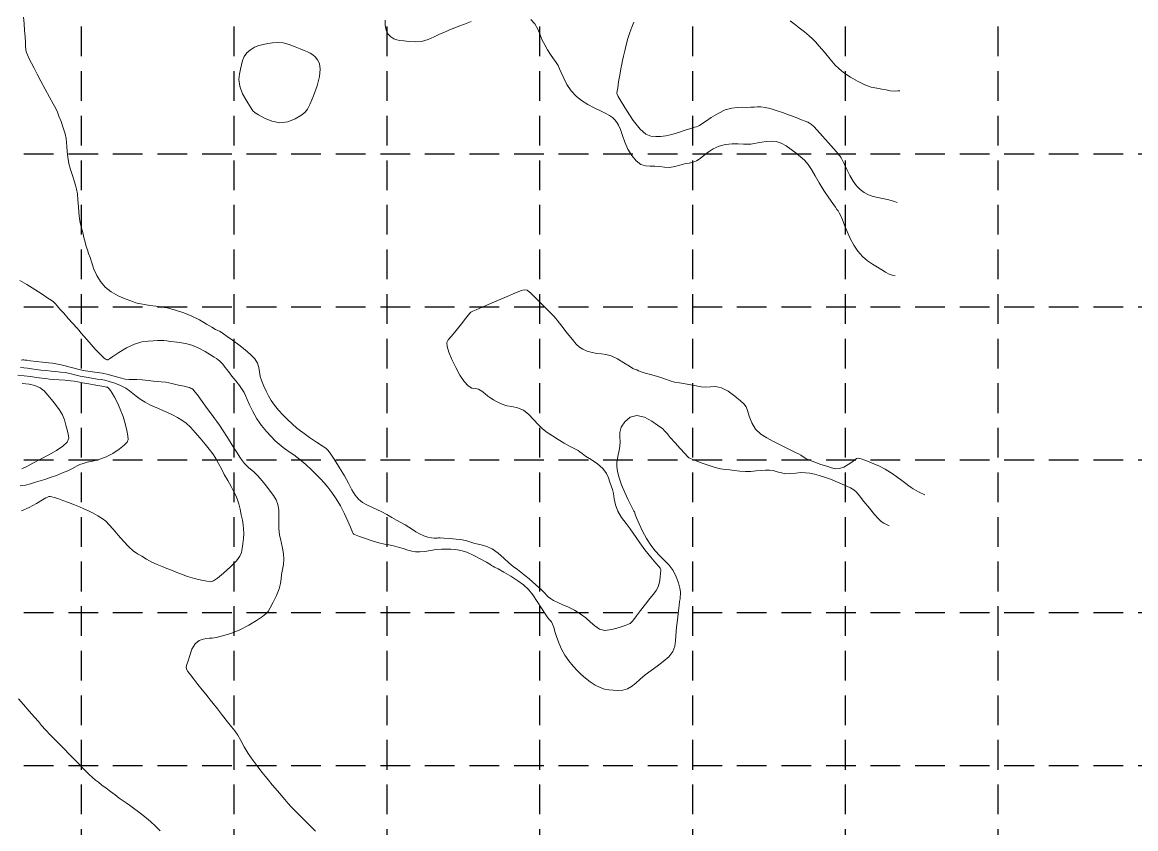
# Model space of a CAD drawing. Header units: inches. Extents: x 45655 to 51424, y 20024 to 23633.
# Drawn here: x 49765 to 50420, y 21071 to 21546 of the extents above; entities that cross this region are included whole.
import ezdxf

# ---------------------------------------------------------------- set-up
doc = ezdxf.new("R2010")
doc.units = ezdxf.units.IN
doc.header["$MEASUREMENT"] = 0
doc.linetypes.add('HIDDEN', pattern=[0.375, 0.25, -0.125])
doc.layers.add('CTR', color=43, linetype='Continuous', lineweight=9)
doc.layers.add('GRID', color=254, linetype='HIDDEN')

msp = doc.modelspace()

# ---------------------------------------------------------------- linework, layer by layer
at = {"layer": 'CTR'}
for points, elevation in [([(50275.91, 21281.02), (50272.8, 21282.96), (50269.41, 21284.73), (50266.23, 21286.12), (50263.34, 21287.3), (50260.8, 21288.34), (50258.69, 21289.12), (50257.05, 21289.45), (50255.85, 21289.18), (50254.73, 21288.37), (50253.25, 21287.15), (50251.1, 21285.65), (50248.54, 21284.26), (50245.95, 21283.35), (50243.59, 21283.24), (50241.2, 21283.79), (50238.41, 21284.73), (50234.98, 21285.83), (50231.39, 21287.02), (50228.27, 21288.2), (50226.07, 21289.3), (50224.53, 21290.3), (50223.24, 21291.18), (50221.79, 21291.97), (50219.97, 21292.83), (50217.6, 21293.95), (50214.55, 21295.5), (50210.97, 21297.36), (50207.1, 21299.35), (50203.17, 21301.35), (50199.5, 21303.64), (50196.45, 21306.55), (50194.27, 21310.24), (50192.78, 21314.13), (50191.75, 21317.44), (50190.88, 21319.67), (50189.66, 21321.36), (50187.58, 21323.31), (50184.3, 21326), (50180.33, 21328.85), (50176.36, 21330.94), (50172.94, 21331.65), (50169.97, 21331.49), (50167.22, 21331.2), (50164.42, 21331.41), (50161.49, 21332.01), (50158.36, 21332.68), (50155, 21333.25), (50151.69, 21333.74), (50148.72, 21334.28), (50146.27, 21334.97), (50143.98, 21335.79), (50141.34, 21336.71), (50138.05, 21337.67), (50134.51, 21338.64), (50131.38, 21339.52), (50129.11, 21340.3), (50127.57, 21340.93), (50126.49, 21341.39), (50125.53, 21341.75), (50124.26, 21342.34), (50122.16, 21343.54), (50118.96, 21345.57), (50115.14, 21347.88), (50111.43, 21349.72), (50108.33, 21350.58), (50105.65, 21350.81), (50103.02, 21351), (50100.16, 21351.58), (50097.3, 21352.51), (50094.78, 21353.64), (50092.77, 21354.89), (50090.89, 21356.62), (50088.61, 21359.27), (50085.59, 21363.04), (50082.34, 21367.17), (50079.59, 21370.64), (50077.8, 21372.79), (50076.32, 21374.36), (50074.27, 21376.42), (50071.05, 21379.7), (50067.32, 21383.46), (50064.07, 21386.61), (50061.94, 21388.3), (50060.26, 21388.64), (50058.08, 21387.95), (50054.63, 21386.57), (50050.14, 21384.72), (50045.1, 21382.58), (50039.98, 21380.39), (50035.38, 21378.38), (50031.88, 21376.85), (50029.91, 21375.97), (50029.08, 21375.59), (50028.85, 21375.45), (50028.75, 21375.36), (50028.63, 21375.27), (50028.48, 21375.09), (50028.18, 21374.76), (50027.43, 21373.83), (50025.83, 21371.83), (50023.21, 21368.52), (50020.12, 21364.67), (50017.34, 21361.32), (50015.48, 21359.15), (50014.65, 21357.48), (50014.81, 21355.29), (50015.87, 21351.87), (50017.64, 21347.52), (50019.87, 21342.82), (50022.33, 21338.34), (50024.84, 21334.57), (50027.23, 21331.97), (50029.4, 21330.77), (50031.38, 21330.4), (50033.27, 21330), (50035.16, 21328.98), (50037.01, 21327.52), (50038.81, 21326.03), (50040.52, 21324.82), (50042.17, 21323.83), (50043.82, 21322.91), (50045.55, 21321.97), (50047.53, 21321.08), (50049.96, 21320.36), (50052.98, 21319.83), (50056.33, 21319.09), (50059.71, 21317.66), (50062.85, 21315.21), (50065.73, 21312.2), (50068.44, 21309.22), (50071.06, 21306.75), (50073.79, 21304.64), (50076.83, 21302.6), (50080.31, 21300.44), (50083.84, 21298.34), (50086.92, 21296.59), (50089.22, 21295.38), (50090.83, 21294.56), (50091.98, 21293.89), (50092.96, 21293.14), (50094.26, 21292.12), (50096.38, 21290.63), (50099.61, 21288.59), (50103.29, 21286.09), (50106.53, 21283.34), (50108.65, 21280.52), (50109.89, 21277.79), (50110.7, 21275.32), (50111.45, 21273.17), (50112.16, 21271.06), (50112.76, 21268.6), (50113.25, 21265.51), (50113.97, 21261.95), (50115.31, 21258.19), (50117.54, 21254.45), (50120.19, 21250.96), (50122.62, 21247.89), (50124.43, 21245.29), (50126.06, 21242.69), (50128.23, 21239.52), (50131.35, 21235.43), (50134.81, 21231.13), (50137.72, 21227.62), (50139.45, 21225.59), (50140.21, 21224.69), (50140.47, 21224.35), (50140.61, 21224.01), (50140.66, 21223.27), (50140.57, 21221.78), (50140.31, 21219.38), (50139.82, 21216.49), (50139.06, 21213.74), (50137.95, 21211.53), (50136.4, 21209.47), (50134.3, 21206.91), (50131.61, 21203.51), (50128.78, 21199.8), (50126.35, 21196.59), (50124.72, 21194.47), (50123.76, 21193.3), (50123.23, 21192.69), (50122.91, 21192.37), (50122.7, 21192.2), (50122.56, 21192.14), (50122.34, 21192.06), (50121.55, 21191.77), (50119.59, 21191.02), (50116.14, 21189.74), (50111.89, 21188.51), (50107.78, 21188.03), (50104.53, 21188.84), (50101.89, 21190.66), (50099.32, 21193), (50096.44, 21195.45), (50093.24, 21197.81), (50089.82, 21199.92), (50086.31, 21201.67), (50082.94, 21203.14), (50079.95, 21204.45), (50077.54, 21205.7), (50075.7, 21206.87), (50074.38, 21207.89), (50073.44, 21208.81), (50072.31, 21210.01), (50070.31, 21211.97), (50067.04, 21214.95), (50063.07, 21218.41), (50059.26, 21221.56), (50056.2, 21223.89), (50053.64, 21225.78), (50051.1, 21227.89), (50048.2, 21230.61), (50044.92, 21233.55), (50041.37, 21236.05), (50037.69, 21237.67), (50034.16, 21238.62), (50031.12, 21239.28), (50028.73, 21239.98), (50026.48, 21240.7), (50023.75, 21241.34), (50020.1, 21241.82), (50016.17, 21242.14), (50012.85, 21242.36), (50010.74, 21242.47), (50009.6, 21242.5), (50008.9, 21242.45), (50008.19, 21242.37), (50007.19, 21242.35), (50005.67, 21242.52), (50003.53, 21243), (50001.03, 21243.78), (49998.55, 21244.83), (49996.36, 21246.12), (49994.33, 21247.53), (49992.28, 21248.92), (49990.01, 21250.23), (49987.55, 21251.53), (49984.93, 21252.94), (49982.21, 21254.55), (49979.38, 21256.25), (49976.44, 21257.87), (49973.41, 21259.3), (49970.4, 21260.61), (49967.55, 21261.93), (49964.98, 21263.4), (49962.67, 21265.23), (49960.59, 21267.66), (49958.66, 21270.85), (49956.64, 21274.72), (49954.29, 21279.14), (49951.5, 21283.86), (49948.66, 21288.32), (49946.29, 21291.82), (49944.74, 21293.95), (49943.35, 21295.3), (49941.26, 21296.76), (49937.92, 21298.96), (49933.82, 21301.69), (49929.78, 21304.54), (49926.39, 21307.18), (49923.52, 21309.68), (49920.84, 21312.23), (49918.13, 21314.96), (49915.5, 21317.81), (49913.16, 21320.65), (49911.24, 21323.41), (49909.66, 21326.14), (49908.23, 21328.91), (49906.85, 21331.8), (49905.62, 21334.71), (49904.75, 21337.55), (49904.29, 21340.23), (49903.89, 21342.81), (49903.08, 21345.33), (49901.49, 21347.87), (49899.08, 21350.48), (49895.93, 21353.23), (49892.18, 21356.11), (49888.38, 21358.84), (49885.18, 21361.1), (49883.02, 21362.64), (49881.67, 21363.57), (49880.72, 21364.16), (49879.77, 21364.62), (49878.42, 21365.28), (49876.28, 21366.5), (49873.08, 21368.45), (49869.02, 21370.81), (49864.46, 21373.14), (49859.77, 21375.05), (49855.45, 21376.47), (49852.07, 21377.43), (49849.93, 21377.96), (49848.31, 21378.24), (49846.31, 21378.5), (49843.27, 21378.91), (49839.73, 21379.39), (49836.54, 21379.86), (49834.33, 21380.24), (49832.98, 21380.52), (49832.17, 21380.74), (49831.5, 21380.96), (49830.45, 21381.32), (49828.45, 21382.05), (49825.12, 21383.29), (49821.01, 21385.06), (49816.91, 21387.37), (49813.42, 21390.21), (49810.63, 21393.47), (49808.43, 21397.05), (49806.75, 21400.83), (49805.47, 21404.46), (49804.48, 21407.61), (49803.66, 21410.03), (49802.94, 21412.06), (49802.26, 21414.15), (49801.57, 21416.65), (49800.87, 21419.44), (49800.17, 21422.28), (49799.5, 21424.92), (49798.92, 21427.25), (49798.48, 21429.14), (49798.2, 21430.6), (49798.04, 21432.12), (49797.89, 21434.33), (49797.67, 21437.61), (49797.38, 21441.43), (49797.03, 21445.02), (49796.6, 21447.85), (49796.03, 21450.26), (49795.22, 21452.79), (49794.16, 21455.86), (49793, 21459.35), (49792.01, 21463.01), (49791.35, 21466.6), (49790.98, 21469.94), (49790.8, 21472.86), (49790.68, 21475.33), (49790.42, 21477.72), (49789.82, 21480.49), (49788.75, 21483.97), (49787.44, 21487.65), (49786.21, 21490.88), (49785.25, 21493.24), (49784.26, 21495.35), (49782.84, 21498.08), (49780.7, 21502.03), (49778.14, 21506.74), (49775.61, 21511.45), (49773.44, 21515.56), (49771.63, 21519.04), (49770.09, 21522.04), (49768.74, 21524.64), (49767.65, 21526.86), (49766.91, 21528.72), (49766.59, 21530.29), (49766.52, 21531.96), (49766.47, 21534.26), (49766.27, 21537.48), (49765.95, 21541.33), (49765.62, 21545.33), (49765.34, 21549.09)], 566), ([(49978.34, 21547.42), (49978.29, 21544.36), (49978.82, 21541.51), (49979.98, 21539.22), (49981.58, 21537.54), (49983.34, 21536.41), (49985.1, 21535.77), (49987.03, 21535.42), (49989.41, 21535.11), (49992.44, 21534.72), (49995.97, 21534.5), (49999.78, 21534.84), (50003.62, 21535.94), (50007.25, 21537.48), (50010.38, 21538.99), (50012.81, 21540.11), (50014.69, 21540.91), (50016.24, 21541.54), (50017.71, 21542.13), (50019.43, 21542.83), (50021.77, 21543.75), (50025, 21544.97), (50028.99, 21546.46)], 566), ([(50064.17, 21547.75), (50066.56, 21545.09), (50068.21, 21541.94), (50069.53, 21538.68), (50070.85, 21535.61), (50072.28, 21532.73), (50073.89, 21529.92), (50075.69, 21527.15), (50077.49, 21524.56), (50079.02, 21522.35), (50080.12, 21520.55), (50081.01, 21518.75), (50082.03, 21516.42), (50083.48, 21513.19), (50085.39, 21509.46), (50087.8, 21505.8), (50090.72, 21502.66), (50094.03, 21500.02), (50097.66, 21497.74), (50101.46, 21495.69), (50105.1, 21493.9), (50108.22, 21492.39), (50110.52, 21491.19), (50112.19, 21490.09), (50113.48, 21488.93), (50114.64, 21487.49), (50115.74, 21485.55), (50116.84, 21482.93), (50118.01, 21479.48), (50119.4, 21475.51), (50121.21, 21471.44), (50123.53, 21467.66), (50126.2, 21464.53), (50129, 21462.42), (50131.73, 21461.52), (50134.42, 21461.38), (50137.13, 21461.4), (50139.92, 21461.11), (50142.81, 21460.74), (50145.79, 21460.67), (50148.85, 21461.17), (50151.86, 21461.98), (50154.71, 21462.75), (50157.3, 21463.23), (50159.64, 21463.66), (50161.79, 21464.44), (50163.84, 21465.83), (50165.99, 21467.67), (50168.52, 21469.65), (50171.6, 21471.55), (50175.12, 21473.11), (50178.87, 21474.16), (50182.66, 21474.56), (50186.22, 21474.54), (50189.3, 21474.36), (50191.73, 21474.29), (50193.74, 21474.38), (50195.67, 21474.63), (50197.8, 21475.04), (50200.17, 21475.49), (50202.77, 21475.88), (50205.58, 21476.05), (50208.55, 21475.8), (50211.58, 21474.92), (50214.59, 21473.27), (50217.53, 21471.16), (50220.32, 21468.95), (50222.91, 21466.92), (50225.3, 21464.85), (50227.48, 21462.42), (50229.5, 21459.37), (50231.57, 21455.72), (50233.94, 21451.55), (50236.72, 21447.04), (50239.56, 21442.74), (50241.92, 21439.3), (50243.47, 21437.15), (50244.4, 21435.9), (50245.07, 21434.98), (50245.79, 21433.83), (50246.64, 21432.19), (50247.66, 21429.84), (50248.89, 21426.65), (50250.37, 21422.89), (50252.16, 21418.88), (50254.31, 21414.94), (50256.77, 21411.31), (50259.5, 21408.17), (50262.45, 21405.67), (50265.44, 21403.65), (50268.29, 21401.92), (50270.84, 21400.34), (50273.1, 21398.94), (50275.11, 21397.88), (50276.96, 21397.21), (50278.78, 21396.87)], 566), ([(50124.84, 21546.13), (50123.64, 21543.3), (50122.42, 21540.1), (50121.28, 21536.57), (50120.28, 21532.82), (50119.45, 21529.19), (50118.75, 21526.06), (50118.16, 21523.66), (50117.62, 21521.45), (50117.06, 21518.7), (50116.45, 21514.98), (50115.84, 21510.94), (50115.34, 21507.56), (50115.02, 21505.53), (50114.85, 21504.58), (50114.79, 21504.16), (50114.88, 21503.71), (50115.54, 21502.41), (50117.3, 21499.41), (50120.48, 21494.28), (50124.47, 21488.3), (50128.5, 21483.17), (50131.93, 21480.19), (50134.89, 21478.99), (50137.65, 21478.77), (50140.47, 21478.89), (50143.56, 21479.29), (50147.09, 21480.06), (50151.11, 21481.22), (50155.1, 21482.5), (50158.4, 21483.59), (50160.52, 21484.25), (50161.77, 21484.62), (50162.6, 21484.9), (50163.46, 21485.36), (50164.78, 21486.23), (50167, 21487.74), (50170.36, 21489.98), (50174.43, 21492.45), (50178.64, 21494.49), (50182.5, 21495.61), (50185.9, 21495.99), (50188.87, 21496.02), (50191.42, 21496.01), (50193.65, 21496.05), (50195.67, 21496.13), (50197.6, 21496.23), (50199.66, 21496.22), (50202.08, 21495.93), (50205.07, 21495.24), (50208.55, 21494.19), (50212.4, 21492.88), (50216.46, 21491.41), (50220.31, 21489.97), (50223.52, 21488.73), (50225.75, 21487.84), (50227.22, 21487.21), (50228.29, 21486.65), (50229.33, 21485.98), (50230.72, 21484.76), (50232.84, 21482.53), (50235.93, 21479.06), (50239.35, 21475.1), (50242.34, 21471.69), (50244.28, 21469.55), (50245.42, 21468.33), (50246.16, 21467.44), (50246.88, 21466.32), (50247.74, 21464.71), (50248.86, 21462.41), (50250.33, 21459.35), (50252.08, 21455.92), (50254, 21452.59), (50256.01, 21449.79), (50258.15, 21447.54), (50260.49, 21445.79), (50263.06, 21444.51), (50265.79, 21443.57), (50268.55, 21442.89), (50271.29, 21442.32), (50274.22, 21441.68), (50277.64, 21440.74), (50279.85, 21440)], 568), ([(49939.71, 21514.13), (49940.11, 21518.5), (49939.61, 21521.73), (49938.54, 21524.07), (49937.18, 21525.78), (49935.67, 21527), (49934.11, 21527.91), (49932.53, 21528.64), (49930.71, 21529.39), (49928.35, 21530.36), (49925.28, 21531.63), (49921.78, 21532.94), (49918.26, 21533.89), (49915.02, 21534.2), (49912.06, 21534.02), (49909.28, 21533.59), (49906.6, 21533.09), (49904, 21532.41), (49901.46, 21531.39), (49899.02, 21529.9), (49896.86, 21528.04), (49895.22, 21525.88), (49894.23, 21523.55), (49893.66, 21521.06), (49893.14, 21518.41), (49892.48, 21515.55), (49892.13, 21512.32), (49892.64, 21508.49), (49894.38, 21504.04), (49896.75, 21499.62), (49898.95, 21496.1), (49900.43, 21494.03), (49901.77, 21492.79), (49903.81, 21491.53), (49907.16, 21489.64), (49911.51, 21487.77), (49916.32, 21486.85), (49921.07, 21487.54), (49925.34, 21489.3), (49928.72, 21491.29), (49930.97, 21492.94), (49932.58, 21494.88), (49934.18, 21498), (49936.2, 21502.84), (49938.26, 21508.61), (49939.71, 21514.13)], 566), ([(50275.14, 21249.66), (50273.61, 21250.35), (50272.01, 21251.23), (50270.52, 21252.27), (50268.82, 21253.82), (50266.55, 21256.32), (50263.53, 21259.94), (50260.31, 21263.94), (50257.6, 21267.37), (50255.86, 21269.51), (50254.42, 21270.82), (50252.33, 21271.99), (50248.95, 21273.56), (50244.78, 21275.37), (50240.6, 21277.05), (50237.02, 21278.35), (50233.97, 21279.28), (50231.22, 21279.99), (50228.54, 21280.55), (50225.84, 21280.9), (50223.05, 21280.95), (50220.14, 21280.69), (50217.2, 21280.37), (50214.36, 21280.33), (50211.72, 21280.78), (50209.26, 21281.48), (50206.91, 21282.11), (50204.63, 21282.4), (50202.28, 21282.39), (50199.71, 21282.19), (50196.84, 21281.91), (50193.73, 21281.68), (50190.51, 21281.62), (50187.27, 21281.82), (50184.15, 21282.18), (50181.26, 21282.54), (50178.61, 21282.84), (50175.88, 21283.23), (50172.63, 21283.99), (50168.63, 21285.25), (50164.53, 21286.72), (50161.15, 21288), (50159.13, 21288.78), (50158.15, 21289.18), (50157.69, 21289.4), (50157.23, 21289.68), (50156.38, 21290.45), (50154.75, 21292.17), (50152.12, 21295.08), (50149.05, 21298.54), (50146.28, 21301.7), (50144.35, 21303.9), (50143.2, 21305.23), (50142.55, 21305.98), (50142.18, 21306.4), (50141.98, 21306.62), (50141.83, 21306.74), (50141.58, 21306.91), (50140.74, 21307.48), (50138.78, 21308.87), (50135.37, 21311.22), (50131.04, 21313.54), (50126.54, 21314.59), (50122.55, 21313.51), (50119.42, 21310.87), (50117.38, 21307.65), (50116.56, 21304.62), (50116.51, 21301.84), (50116.66, 21299.16), (50116.53, 21296.5), (50116.14, 21293.91), (50115.64, 21291.49), (50115.15, 21289.29), (50114.83, 21287.09), (50114.82, 21284.58), (50115.24, 21281.53), (50116.15, 21277.92), (50117.57, 21273.78), (50119.44, 21269.25), (50121.44, 21264.92), (50123.15, 21261.45), (50124.26, 21259.36), (50124.87, 21258.34), (50125.15, 21257.83), (50125.3, 21257.35), (50125.63, 21256.35), (50126.43, 21254.28), (50127.9, 21250.82), (50129.94, 21246.53), (50132.3, 21242.14), (50134.82, 21238.27), (50137.43, 21234.92), (50140.16, 21231.95), (50142.94, 21229.2), (50145.61, 21226.42), (50147.94, 21223.29), (50149.77, 21219.69), (50151.07, 21216.04), (50151.88, 21212.91), (50152.25, 21210.7), (50152.29, 21209.2), (50152.16, 21207.98), (50151.99, 21206.69), (50151.77, 21205.03), (50151.49, 21202.7), (50151.13, 21199.58), (50150.75, 21196.08), (50150.33, 21192.75), (50149.95, 21189.96), (50149.64, 21187.49), (50149.46, 21184.92), (50149.36, 21181.97), (50148.94, 21178.76), (50147.71, 21175.55), (50145.33, 21172.53), (50142.12, 21169.68), (50138.52, 21166.98), (50134.94, 21164.36), (50131.55, 21161.81), (50128.52, 21159.37), (50125.91, 21157.05), (50123.5, 21155.07), (50121.02, 21153.63), (50118.27, 21152.89), (50115.37, 21152.69), (50112.55, 21152.78), (50109.96, 21153), (50107.47, 21153.48), (50104.88, 21154.4), (50102.06, 21155.9), (50099.13, 21157.84), (50096.33, 21159.98), (50093.75, 21162.14), (50091.35, 21164.45), (50088.99, 21167.06), (50086.57, 21170.08), (50084.24, 21173.46), (50082.18, 21177.08), (50080.55, 21180.81), (50079.28, 21184.38), (50078.33, 21187.49), (50077.58, 21189.91), (50076.91, 21191.71), (50076.21, 21193.05), (50075.33, 21194.17), (50074.14, 21195.54), (50072.52, 21197.74), (50070.4, 21201.1), (50067.93, 21205.09), (50065.31, 21208.96), (50062.68, 21212.13), (50059.79, 21214.8), (50056.37, 21217.32), (50052.31, 21219.94), (50048.2, 21222.4), (50044.83, 21224.3), (50042.81, 21225.38), (50041.83, 21225.85), (50041.38, 21226.07), (50040.96, 21226.35), (50040.04, 21226.96), (50038.07, 21228.16), (50034.73, 21230.04), (50030.6, 21232.19), (50026.45, 21234.04), (50022.87, 21235.14), (50019.8, 21235.64), (50017, 21235.83), (50014.24, 21235.93), (50011.41, 21235.91), (50008.36, 21235.67), (50005.08, 21235.17), (50001.77, 21234.61), (49998.77, 21234.25), (49996.26, 21234.29), (49993.99, 21234.69), (49991.62, 21235.37), (49988.9, 21236.21), (49985.99, 21237.08), (49983.17, 21237.82), (49980.57, 21238.35), (49977.9, 21238.87), (49974.69, 21239.65), (49970.73, 21240.85), (49966.65, 21242.22), (49963.28, 21243.39), (49961.25, 21244.13), (49960.29, 21244.51), (49959.88, 21244.73), (49959.62, 21244.95), (49959.41, 21245.18), (49959.25, 21245.45), (49959.08, 21245.84), (49958.69, 21246.78), (49957.83, 21248.83), (49956.34, 21252.31), (49954.33, 21256.71), (49951.98, 21261.32), (49949.48, 21265.53), (49946.99, 21269.2), (49944.63, 21272.3), (49942.45, 21274.87), (49940.27, 21277.21), (49937.82, 21279.72), (49934.89, 21282.62), (49931.6, 21285.73), (49928.1, 21288.73), (49924.6, 21291.37), (49921.27, 21293.68), (49918.31, 21295.73), (49915.84, 21297.67), (49913.59, 21299.71), (49911.21, 21302.15), (49908.46, 21305.2), (49905.55, 21308.76), (49902.77, 21312.71), (49900.39, 21316.86), (49898.48, 21320.79), (49897.08, 21324.06), (49896.13, 21326.37), (49895.31, 21328.14), (49894.19, 21329.96), (49892.48, 21332.26), (49890.36, 21334.95), (49888.11, 21337.76), (49886.01, 21340.49), (49884.17, 21342.89), (49882.69, 21344.78), (49881.62, 21346.02), (49880.81, 21346.81), (49880.03, 21347.4), (49879.05, 21348.06), (49877.62, 21348.98), (49875.42, 21350.34), (49872.3, 21352.22), (49868.53, 21354.24), (49864.55, 21355.95), (49860.68, 21357), (49857.14, 21357.54), (49854.1, 21357.88), (49851.65, 21358.22), (49849.65, 21358.55), (49847.89, 21358.75), (49846.16, 21358.76), (49844.21, 21358.65), (49841.77, 21358.53), (49838.67, 21358.4), (49834.92, 21357.93), (49830.6, 21356.65), (49825.91, 21354.36), (49821.48, 21351.64), (49818.02, 21349.31), (49816.05, 21347.99), (49815.24, 21347.48), (49815.02, 21347.38), (49814.91, 21347.38), (49814.76, 21347.39), (49814.48, 21347.42), (49813.94, 21347.56), (49812.83, 21348.31), (49810.76, 21350.23), (49807.56, 21353.64), (49803.98, 21357.66), (49800.96, 21361.14), (49799.16, 21363.25), (49798.01, 21364.61), (49796.65, 21366.2), (49794.45, 21368.67), (49791.71, 21371.73), (49789, 21374.76), (49786.76, 21377.26), (49785.08, 21379.15), (49783.93, 21380.43), (49783.28, 21381.13), (49782.96, 21381.46), (49782.78, 21381.62), (49782.48, 21381.83), (49781.61, 21382.43), (49779.63, 21383.75), (49776.22, 21386.02), (49771.9, 21388.82), (49767.36, 21391.63), (49763.2, 21394.03)], 568), ([(49863.14, 21331), (49862.06, 21331.27), (49860.01, 21331.76), (49856.66, 21332.53), (49852.71, 21333.41), (49849.07, 21334.11), (49846.37, 21334.46), (49844.18, 21334.59), (49841.78, 21334.77), (49838.68, 21335.13), (49835.26, 21335.55), (49832.14, 21335.8), (49829.73, 21335.77), (49827.63, 21335.7), (49825.27, 21335.93), (49822.21, 21336.71), (49818.68, 21337.76), (49815.11, 21338.77), (49811.79, 21339.45), (49808.76, 21339.88), (49805.94, 21340.22), (49803.22, 21340.61), (49800.4, 21341.12), (49797.22, 21341.83), (49793.56, 21342.76), (49789.87, 21343.74), (49786.72, 21344.55), (49784.44, 21345.03), (49782.48, 21345.31), (49780.01, 21345.57), (49776.53, 21345.97), (49772.67, 21346.41), (49769.35, 21346.82), (49767.26, 21347.07), (49766.16, 21347.21), (49765.56, 21347.28), (49764.98, 21347.32), (49763.92, 21347.22)], 572), ([(49764.07, 21258.38), (49768.6, 21260.45), (49772.95, 21262.83), (49776.41, 21264.87), (49778.5, 21266.06), (49779.5, 21266.56), (49779.93, 21266.73), (49780.23, 21266.81), (49780.58, 21266.86), (49781.11, 21266.83), (49781.95, 21266.68), (49783.31, 21266.32), (49785.44, 21265.62), (49788.42, 21264.56), (49791.88, 21263.27), (49795.3, 21261.95), (49798.26, 21260.75), (49800.93, 21259.61), (49803.57, 21258.41), (49806.37, 21257.06), (49809.15, 21255.58), (49811.67, 21254), (49813.74, 21252.3), (49815.72, 21250.26), (49818.04, 21247.61), (49820.99, 21244.22), (49824.25, 21240.58), (49827.36, 21237.34), (49829.99, 21234.97), (49832.39, 21233.22), (49834.91, 21231.67), (49837.83, 21230.01), (49840.99, 21228.31), (49844.12, 21226.8), (49847.04, 21225.6), (49849.81, 21224.59), (49852.51, 21223.56), (49855.31, 21222.38), (49858.38, 21221.1), (49861.92, 21219.84), (49866, 21218.68), (49870.06, 21217.7), (49873.37, 21217.01), (49875.5, 21216.74), (49877.21, 21217.23), (49879.52, 21218.86), (49883.1, 21221.84), (49887.19, 21225.5), (49890.7, 21229), (49892.77, 21231.69), (49893.71, 21233.91), (49894.13, 21236.23), (49894.51, 21239.06), (49894.84, 21242.15), (49895.02, 21245.15), (49894.97, 21247.8), (49894.69, 21250.3), (49894.22, 21253.03), (49893.6, 21256.19), (49892.88, 21259.49), (49892.14, 21262.49), (49891.4, 21264.92), (49890.5, 21267.11), (49889.26, 21269.6), (49887.54, 21272.72), (49885.56, 21276.26), (49883.59, 21279.88), (49881.84, 21283.27), (49880.23, 21286.4), (49878.58, 21289.31), (49876.75, 21292.03), (49874.64, 21294.78), (49872.21, 21297.79), (49869.41, 21301.16), (49866.46, 21304.58), (49863.61, 21307.64), (49861.02, 21310.03), (49858.54, 21311.88), (49855.96, 21313.44), (49853.12, 21314.93), (49850.17, 21316.34), (49847.35, 21317.58), (49844.81, 21318.65), (49842.37, 21319.7), (49839.8, 21320.91), (49836.96, 21322.42), (49834.1, 21324.12), (49831.58, 21325.87), (49829.63, 21327.54), (49827.82, 21329.14), (49825.56, 21330.71), (49822.49, 21332.24), (49819.03, 21333.6), (49815.82, 21334.65), (49813.3, 21335.3), (49811.11, 21335.68), (49808.68, 21336.03), (49805.6, 21336.51), (49802.12, 21337.12), (49798.63, 21337.83), (49795.45, 21338.56), (49792.55, 21339.25), (49789.81, 21339.81), (49787.12, 21340.19), (49784.4, 21340.45), (49781.56, 21340.7), (49778.58, 21341), (49775.57, 21341.34), (49772.7, 21341.7), (49770.1, 21342.05), (49767.75, 21342.36), (49765.59, 21342.63), (49763.51, 21342.81)], 574), ([(49763.36, 21273.1), (49766.53, 21273.66), (49769.52, 21274.42), (49772.35, 21275.26), (49775.1, 21276.07), (49777.94, 21276.95), (49781.1, 21278.02), (49784.66, 21279.35), (49788.27, 21280.77), (49791.42, 21282.1), (49793.73, 21283.18), (49795.45, 21284.07), (49796.92, 21284.87), (49798.47, 21285.64), (49800.37, 21286.4), (49802.8, 21287.09), (49805.91, 21287.75), (49809.58, 21288.65), (49813.64, 21290.09), (49817.84, 21292.27), (49821.7, 21294.79), (49824.65, 21297.07), (49826.3, 21298.81), (49826.86, 21300.44), (49826.7, 21302.62), (49826.13, 21305.83), (49825.21, 21309.8), (49823.94, 21314.09), (49822.34, 21318.28), (49820.62, 21322.09), (49818.98, 21325.28), (49817.61, 21327.66), (49816.52, 21329.29), (49815.7, 21330.33), (49815.12, 21330.92), (49814.74, 21331.2), (49814.49, 21331.3), (49814.2, 21331.36), (49813.38, 21331.5), (49811.42, 21331.83), (49807.98, 21332.42), (49803.84, 21333.14), (49800.05, 21333.83), (49797.34, 21334.37), (49795.23, 21334.76), (49792.91, 21335.08), (49789.8, 21335.36), (49786.32, 21335.6), (49783.11, 21335.82), (49780.63, 21336.03), (49778.46, 21336.27), (49776.05, 21336.59), (49772.95, 21337.02), (49769.35, 21337.51), (49765.61, 21337.97), (49762.04, 21338.32)], 576), ([(49764.3, 21283.15), (49765.19, 21283.57), (49767.23, 21284.61), (49770.75, 21286.45), (49775.29, 21288.86), (49780.17, 21291.49), (49784.77, 21294.07), (49788.56, 21296.53), (49791.05, 21298.89), (49791.94, 21301.19), (49791.69, 21303.53), (49790.97, 21306.08), (49790.29, 21308.91), (49789.48, 21311.94), (49788.26, 21315.05), (49786.4, 21318.1), (49784.16, 21321.06), (49781.85, 21323.93), (49779.7, 21326.64), (49777.53, 21329.04), (49775.07, 21330.93), (49772.08, 21332.19), (49768.55, 21332.97), (49764.56, 21333.47)], 578), ([(49937.3, 21069.77), (49933.97, 21073.11), (49930.26, 21076.86), (49927.04, 21080.12), (49924.89, 21082.29), (49923.23, 21084.02), (49921.22, 21086.25), (49918.26, 21089.65), (49914.86, 21093.61), (49911.77, 21097.22), (49909.53, 21099.88), (49907.76, 21102.04), (49905.84, 21104.46), (49903.31, 21107.71), (49900.45, 21111.57), (49897.65, 21115.66), (49895.27, 21119.6), (49893.26, 21123.21), (49891.47, 21126.32), (49889.72, 21128.86), (49887.79, 21131.31), (49885.43, 21134.21), (49882.51, 21137.89), (49879.5, 21141.79), (49876.97, 21145.07), (49875.32, 21147.22), (49874.11, 21148.78), (49872.68, 21150.57), (49870.58, 21153.17), (49868.06, 21156.26), (49865.61, 21159.3), (49863.6, 21161.81), (49862.16, 21163.77), (49861.35, 21165.29), (49861.18, 21166.53), (49861.53, 21167.95), (49862.23, 21170.12), (49863.21, 21173.35), (49864.53, 21176.99), (49866.34, 21180.11), (49868.7, 21182.06), (49871.2, 21183), (49873.36, 21183.32), (49874.88, 21183.4), (49876.39, 21183.52), (49878.73, 21183.92), (49882.5, 21184.81), (49887.35, 21186.28), (49892.69, 21188.38), (49897.93, 21191.05), (49902.55, 21193.82), (49906.05, 21196.17), (49908.12, 21197.75), (49909.35, 21199.16), (49910.55, 21201.26), (49912.3, 21204.59), (49914.25, 21208.64), (49915.85, 21212.56), (49916.69, 21215.77), (49917.04, 21218.46), (49917.31, 21221.04), (49917.83, 21223.83), (49918.4, 21226.85), (49918.68, 21230), (49918.46, 21233.23), (49917.89, 21236.39), (49917.19, 21239.31), (49916.6, 21241.9), (49916.14, 21244.18), (49915.85, 21246.23), (49915.69, 21248.12), (49915.67, 21250.14), (49915.72, 21252.57), (49915.79, 21255.61), (49915.67, 21258.95), (49915.18, 21262.14), (49914.14, 21264.9), (49912.61, 21267.42), (49910.66, 21270.06), (49908.42, 21273.02), (49905.94, 21276.12), (49903.34, 21279.02), (49900.68, 21281.52), (49898.06, 21283.85), (49895.53, 21286.42), (49893.14, 21289.52), (49890.76, 21293.16), (49888.24, 21297.21), (49885.51, 21301.55), (49882.86, 21305.65), (49880.67, 21308.96), (49879.18, 21311.1), (49878.08, 21312.56), (49876.92, 21314.07), (49875.35, 21316.15), (49873.47, 21318.72), (49871.46, 21321.5), (49869.51, 21324.24), (49867.76, 21326.68), (49866.3, 21328.59), (49865.19, 21329.8), (49864.38, 21330.45), (49863.76, 21330.77), (49863.14, 21331)], 572), ([(50296.1, 21267.83), (50292.82, 21269.4), (50290.66, 21270.55), (50289.27, 21271.4), (50288.12, 21272.22), (50286.76, 21273.22), (50284.97, 21274.53), (50282.62, 21276.26), (50279.66, 21278.42), (50276.3, 21280.78), (50275.91, 21281.02)], 566), ([(49845.86, 21070.16), (49843.1, 21072.82), (49840.04, 21075.57), (49836.58, 21078.44), (49833.07, 21081.18), (49830.01, 21083.48), (49827.68, 21085.15), (49825.8, 21086.45), (49823.94, 21087.75), (49821.74, 21089.34), (49819.25, 21091.19), (49816.62, 21093.17), (49813.98, 21095.16), (49811.53, 21097.04), (49809.43, 21098.64), (49807.73, 21099.94), (49806.04, 21101.37), (49803.8, 21103.46), (49800.69, 21106.52), (49797.23, 21110.02), (49794.11, 21113.23), (49791.81, 21115.64), (49789.89, 21117.68), (49787.64, 21119.99), (49784.61, 21123.04), (49781.23, 21126.43), (49778.21, 21129.56), (49775.98, 21132.06), (49774.08, 21134.35), (49771.82, 21137.07), (49768.74, 21140.61), (49765.33, 21144.41), (49762.32, 21147.68)], 574)]:
    msp.add_lwpolyline(points, dxfattribs=dict(at, elevation=elevation))
at = {"layer": 'CTR', "color": 5, "elevation": 572}
msp.add_lwpolyline([(50216.86, 21546.93), (50219.2, 21545.14), (50222.18, 21542.86), (50225.35, 21540.39), (50228.11, 21538.16), (50230.08, 21536.41), (50231.79, 21534.63), (50233.95, 21532.11), (50237.04, 21528.45), (50240.48, 21524.38), (50243.46, 21520.92), (50245.43, 21518.78), (50247.03, 21517.41), (50249.15, 21515.96), (50252.48, 21513.81), (50256.59, 21511.36), (50260.82, 21509.25), (50264.62, 21507.95), (50267.95, 21507.25), (50270.87, 21506.78), (50273.46, 21506.25), (50275.83, 21505.76), (50278.1, 21505.53), (50280.37, 21505.67), (50281.48, 21505.79)], dxfattribs=at)
at = {"layer": 'GRID', "linetype": 'HIDDEN', "ltscale": 70}
for p, q in [((49799.24, 23538.55), (49799.24, 20388.15)), ((49889.24, 23538.55), (49889.24, 20388.15)), ((49979.24, 23538.55), (49979.24, 20388.15)), ((50069.24, 23538.55), (50069.24, 20388.15)), ((50159.24, 23538.55), (50159.24, 20388.15)), ((50249.24, 23538.55), (50249.24, 20388.15)), ((50339.24, 23538.55), (50339.24, 20388.15)), ((45749.24, 21468.55), (51329.24, 21468.55)), ((45749.24, 21378.55), (51329.24, 21378.55)), ((45749.24, 21288.55), (51329.24, 21288.55)), ((45749.24, 21198.55), (51329.24, 21198.55)), ((45749.24, 21108.55), (51329.24, 21108.55))]:
    msp.add_line(p, q, dxfattribs=at)

doc.saveas('drawing.dxf')
